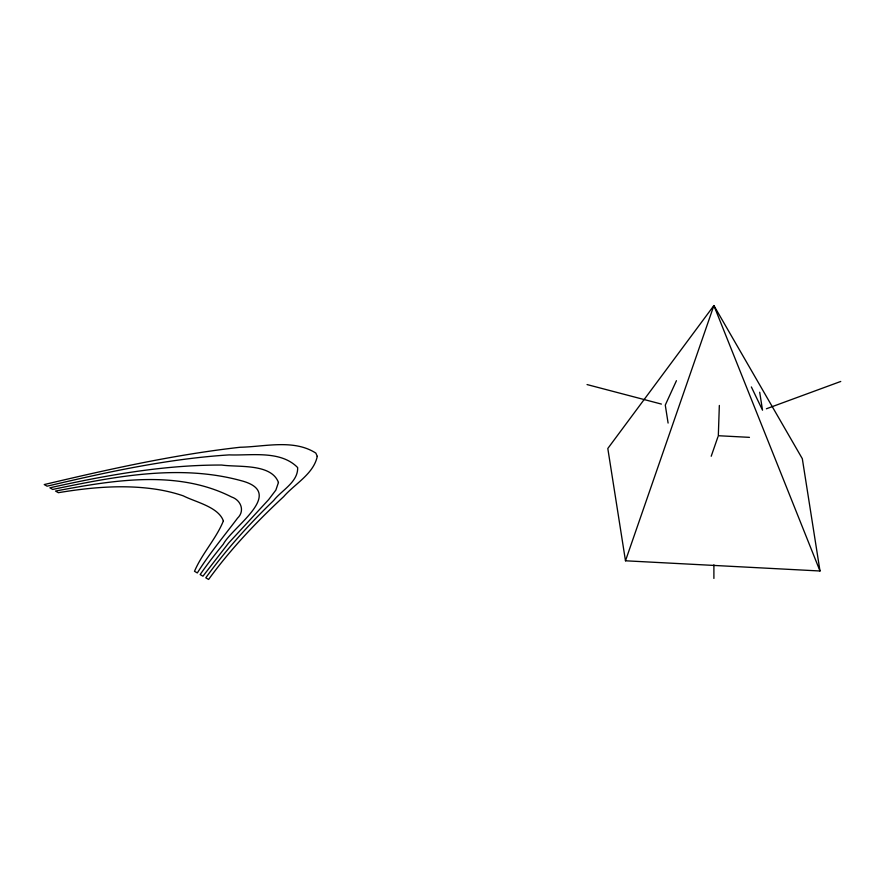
<?xml version="1.0" encoding="UTF-8"?>
<svg xmlns="http://www.w3.org/2000/svg" width="885" height="885" viewBox="0 0 885 885"><rect width="100%" height="100%" fill="white"/><g stroke="black" fill="none" stroke-linecap="round" stroke-linejoin="round"><path stroke-width="1.33" d="M719.339 405.452L718.321 435.719L749.451 437.356M625.485 560.791L713.896 305.557L802.319 458.695L819.997 570.991L625.485 560.791L607.807 448.485L713.896 305.557L819.997 570.991M711.208 456.251L717.967 436.736M676.439 380.683L665.277 405.098L668.098 423.063M766.399 408.781L840.75 381.457M587.054 384.566L661.405 404.08M751.365 386.955L762.527 410.197L759.695 392.232M713.896 564.84L713.896 578.436M317.272 456.372C313.555 474.05 294.827 483.785 283.631 496.684C256.329 522.062 230.498 549.209 208.606 579.443L205.785 577.817C225.907 549.961 248.962 524.34 273.675 500.501C281.64 490.257 298.223 482.048 297.659 467.557C280.512 450.1 251.506 455.698 229.248 454.89C167.608 458.784 107.041 472.103 47.071 486.186L44.25 484.56C108.944 469.238 174.035 454.68 240.189 447.257C264.814 446.759 293.831 438.905 315.845 453.098L317.272 456.372M278.454 482.48L275.866 490.08L268.73 499.527L228.518 543.169L202.964 576.19L200.143 574.564A952.868 550.127 0 0 1 223.241 544.275C232.943 526.177 287.017 492.403 240.753 480.577C179.08 463.806 113.888 476.661 52.702 489.438L49.881 487.812C106.277 475.179 163.736 464.857 221.715 465.045C238.054 467.435 271.33 463.198 278.454 482.48M223.374 520.933C216.161 538.799 202.101 553.413 194.501 571.301L197.322 572.938C209.347 553.689 223.894 536.266 237.512 518.19C245.189 510.888 240.897 500.08 231.582 496.983C177.243 469.349 112.815 480.245 55.523 491.064L58.344 492.691C91.664 487.17 125.947 484.161 159.455 489.814A108.921 62.89 0 0 1 183.261 495.843C195.463 502.105 218.407 506.851 223.374 520.933"/></g></svg>
